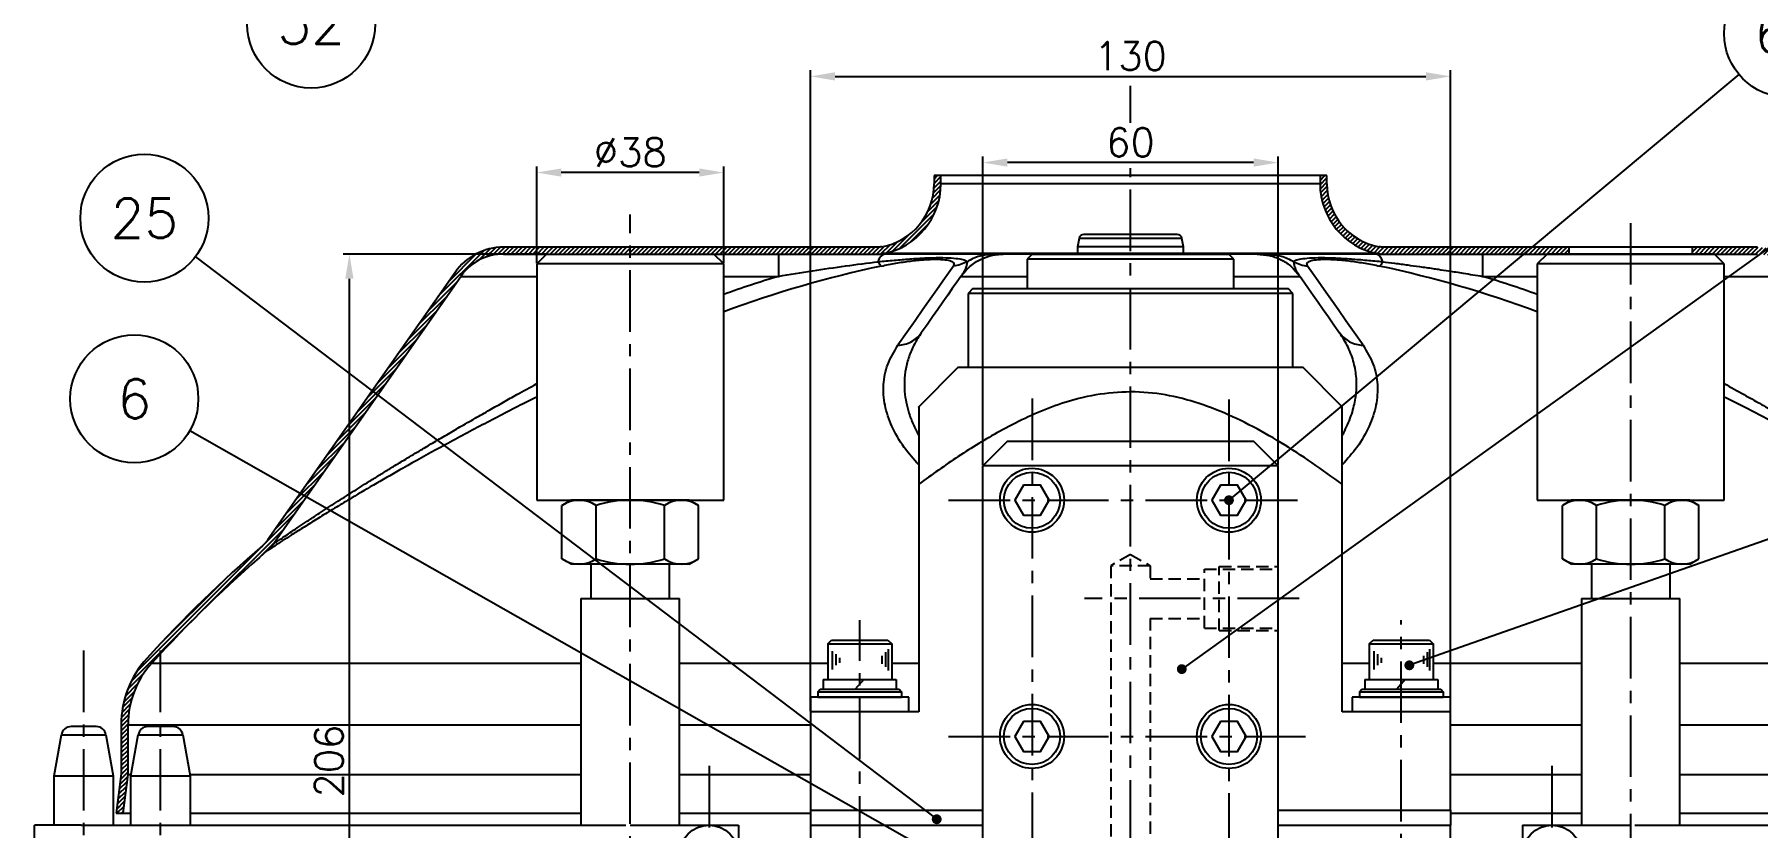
# Model space of a CAD drawing. Extents: x 0 to 2303, y 0 to 1485.
# Drawn here: x 1126.1 to 1476, y 742.8 to 903.9 of the extents above; entities that cross this region are included whole.
import ezdxf
from ezdxf.enums import TextEntityAlignment as Align

# ---------------------------------------------------------------- set-up
doc = ezdxf.new("R2010")
doc.units = 0
doc.header["$LTSCALE"] = 10
doc.header["$MEASUREMENT"] = 0
doc.linetypes.add('CENTER', pattern=[2, 1.25, -0.25, 0.25, -0.25])
doc.linetypes.add('HIDDEN', pattern=[0.375, 0.25, -0.125])
doc.layers.get('0').update_dxf_attribs({"linetype": 'CONTINUOUS'})
doc.layers.get('DEFPOINTS').update_dxf_attribs({"linetype": 'CONTINUOUS'})
for name, color, linetype in [('0-POS', 3, 'CONTINUOUS'), ('1', 1, 'CENTER'), ('CL', 1, 'CENTER'), ('CO', 3, 'CONTINUOUS'), ('CUPLA A SOLDAR', 5, 'CONTINUOUS'), ('FI', 1, 'CONTINUOUS'), ('OC', 1, 'HIDDEN'), ('POS', 3, 'CONTINUOUS')]:
    doc.layers.add(name, color=color, linetype=linetype)
doc.styles.add('ROMANS', font='ROMANS.SHX')
doc.dimstyles.new('2CON5', dxfattribs={"dimscale": 2.5, "dimtxt": 2.3, "dimasz": 2, "dimexe": 0.5, "dimexo": 0.0625, "dimgap": 0.5, "dimtad": 1, "dimdec": 4, "dimdsep": 46, "dimtxsty": 'ROMANS', "dimcen": -2, "dimclrt": 7, "dimadec": 0, "dimazin": 0, "dimtfac": 0.869565, "dimtdec": 4, "dimtmove": 0, "dimatfit": 3, "dimfxl": 1, "dimtolj": 1, "dimarcsym": 0})
pattern_1 = [(45, (-13786.75265, -3890.2179), (-0.441941738, 0.441941738), [])]

# ---------------------------------------------------------------- blocks, each defined once
blk = doc.blocks.new('16934L')
for p, q in [((-12, 13), (-13.86, 11.93)), ((-13.86, 11.93), (-13.86, 1.07)), ((-12, 13), (-6.93, 13)), ((-6.93, 13), (6.93, 13)), ((-6.93, 11.93), (-6.93, 1.07)), ((6.93, 13), (12, 13)), ((6.93, 11.93), (6.93, 1.07)), ((12, 13), (13.86, 11.93)), ((13.86, 11.93), (13.86, 1.07)), ((-12, 0), (-13.86, 1.07)), ((-12, 0), (-6.93, 0)), ((-6.93, 0), (6.93, 0)), ((6.93, 0), (12, 0)), ((12, 0), (13.86, 1.07))]:
    blk.add_line(p, q)
for centre, radius, start, end in [((-10.39, 6.87), 6.13, 55.6158, 124.3842), ((0, -9.93), 22.93, 72.412, 107.588), ((10.39, 6.87), 6.13, 55.6158, 124.3842), ((-10.39, 6.13), 6.13, 235.6158, 304.3842), ((0, 22.93), 22.93, 252.412, 287.588), ((10.39, 6.13), 6.13, 235.6158, 304.3842)]:
    blk.add_arc(centre, radius, start, end)
blk = doc.blocks.new('08912s')
blk.add_lwpolyline([(-1.75, 3.03), (-3.5, 0), (-1.75, -3.03), (1.75, -3.03), (3.5, 0), (1.75, 3.03)], close=True)
blk.add_circle((0, 0), 6.5)
at = {"color": 1}
blk.add_circle((0, 0), 5.7, dxfattribs=at)
blk = doc.blocks.new('08125')
for p, q in [((-8.5, 1.1), (-8, 1.6)), ((-8.5, 1.1), (-8.5, 0)), ((-8.5, 0), (8.5, 0)), ((-8, 1.6), (8, 1.6)), ((8, 1.6), (8.5, 1.1)), ((8.5, 1.1), (8.5, 0))]:
    blk.add_line(p, q)
at = {"color": 1}
blk.add_line((-8.5, 1.1), (8.5, 1.1), dxfattribs=at)
blk = doc.blocks.new('08912L')
for p, q in [((-6.5, 7.2), (-5.7, 8)), ((-6.5, 7.2), (-6.5, 0)), ((-5.7, 8), (5.7, 8)), ((5.7, 8), (6.5, 7.2)), ((6.5, 7.2), (6.5, 0)), ((-6.5, 0), (6.5, 0))]:
    blk.add_line(p, q)
at = {"color": 1}
for p, q in [((-6.5, 7.2), (6.5, 7.2)), ((-5.56, 5.75), (-5.56, 2.02)), ((-4.81, 5.13), (-4.81, 2.89)), ((-4.07, 4.39), (-4.07, 3.39)), ((4.52, 4.76), (4.52, 3.14)), ((5.26, 5.51), (5.26, 2.52)), ((5.76, 6.13), (5.76, 1.78))]:
    blk.add_line(p, q, dxfattribs=at)
blk = doc.blocks.new('08127')
for p, q in [((-7.4, 2), (7.4, 2)), ((-7.4, 2), (-7.4, 0)), ((-7.4, 0), (7.4, 0)), ((0.81, 2), (-0.9, 0)), ((7.4, 2), (7.4, 0))]:
    blk.add_line(p, q)
blk = doc.blocks.new('*D47')
at = {"layer": 'CO', "color": 0, "lineweight": -2}
for p, q in [((1318.67, 816.41), (1318.67, 879.1)), ((1378.67, 816.41), (1378.67, 879.1)), ((1373.67, 877.85), (1323.67, 877.85))]:
    blk.add_line(p, q, dxfattribs=at)
at = {"layer": 'CO', "color": 0}
for points in [[(1323.67, 878.69), (1323.67, 877.02), (1318.67, 877.85)], [(1373.67, 878.69), (1373.67, 877.02), (1378.67, 877.85)]]:
    blk.add_solid(points, dxfattribs=at)
at = {"layer": 'DEFPOINTS', "color": 0}
for p in [(1318.67, 877.85), (1318.67, 816.26), (1378.67, 816.26)]:
    blk.add_point(p, dxfattribs=at)
at = {"layer": 'CO', "color": 7, "insert": (1348.67, 881.98), "char_height": 5.75, "attachment_point": 5, "style": 'ROMANS'}
blk.add_mtext('\\A1;60', dxfattribs=at)
blk = doc.blocks.new('*D48')
at = {"layer": 'CO', "color": 0, "lineweight": -2}
for p, q in [((1283.67, 766.41), (1283.67, 896.61)), ((1413.67, 766.41), (1413.67, 896.61)), ((1288.67, 895.36), (1408.67, 895.36))]:
    blk.add_line(p, q, dxfattribs=at)
at = {"layer": 'CO', "color": 0}
for points in [[(1288.67, 896.19), (1288.67, 894.52), (1283.67, 895.36)], [(1408.67, 896.19), (1408.67, 894.52), (1413.67, 895.36)]]:
    blk.add_solid(points, dxfattribs=at)
at = {"layer": 'DEFPOINTS', "color": 0}
for p in [(1413.67, 895.36), (1283.67, 766.26), (1413.67, 766.26)]:
    blk.add_point(p, dxfattribs=at)
at = {"layer": 'CO', "color": 7, "insert": (1348.67, 899.48), "char_height": 5.75, "attachment_point": 5, "style": 'ROMANS'}
blk.add_mtext('\\A1;130', dxfattribs=at)
blk = doc.blocks.new('*D65')
at = {"layer": 'CO', "color": 0, "lineweight": -2}
for p, q in [((1229.91, 859.26), (1188.78, 859.26)), ((1190.03, 658.26), (1190.03, 854.26)), ((1228.2, 653.26), (1188.78, 653.26))]:
    blk.add_line(p, q, dxfattribs=at)
at = {"layer": 'CO', "color": 0}
for points in [[(1189.19, 854.26), (1190.86, 854.26), (1190.03, 859.26)], [(1189.19, 658.26), (1190.86, 658.26), (1190.03, 653.26)]]:
    blk.add_solid(points, dxfattribs=at)
at = {"layer": 'DEFPOINTS', "color": 0}
for p in [(1190.03, 859.26), (1230.07, 859.26), (1228.35, 653.26)]:
    blk.add_point(p, dxfattribs=at)
at = {"layer": 'CO', "color": 7, "insert": (1185.9, 756.26), "char_height": 5.75, "attachment_point": 5, "rotation": 90, "style": 'ROMANS'}
blk.add_mtext('\\A1;206', dxfattribs=at)
blk = doc.blocks.new('*D66')
at = {"layer": 'CO', "color": 0, "lineweight": -2}
for p, q in [((1228.07, 857.41), (1228.07, 877.07)), ((1261.07, 875.82), (1233.07, 875.82)), ((1266.07, 857.41), (1266.07, 877.07))]:
    blk.add_line(p, q, dxfattribs=at)
at = {"layer": 'CO', "color": 0}
for points in [[(1233.07, 876.66), (1233.07, 874.99), (1228.07, 875.82)], [(1261.07, 876.66), (1261.07, 874.99), (1266.07, 875.82)]]:
    blk.add_solid(points, dxfattribs=at)
at = {"layer": 'DEFPOINTS', "color": 0}
for p in [(1228.07, 875.82), (1228.07, 857.26), (1266.07, 857.26)]:
    blk.add_point(p, dxfattribs=at)
at = {"layer": 'CO', "color": 7, "insert": (1247.07, 879.95), "char_height": 5.75, "attachment_point": 5, "style": 'ROMANS'}
blk.add_mtext('\\A1;%%C38', dxfattribs=at)
blk = doc.blocks.new('POS')
at = {"layer": '0-POS'}
blk.add_circle((0, 0), 6.5, dxfattribs=at)
at = {"layer": '0-POS', "style": 'ROMANS', "flags": 4}
blk.add_attdef('P', text='', height=4, dxfattribs=at).set_placement((0, 0), align=Align.MIDDLE)

msp = doc.modelspace()

# ---------------------------------------------------------------- hatches: boundary and pattern name
at = {"layer": 'CUPLA A SOLDAR'}
h = msp.add_hatch(dxfattribs=at)
h.set_pattern_fill('ANSI31', color=256, scale=5, style=0)
h.set_pattern_definition(pattern_1)
edge = h.paths.add_edge_path(flags=0)
edge.add_spline(control_points=[(1173.3691, 801.10595), (1173.22778, 800.90413), (1173.07367, 800.71069), (1172.90861, 800.52777), (1172.82492, 800.43503), (1172.73829, 800.34484), (1172.64898, 800.25749), (1172.55933, 800.1698), (1172.46687, 800.08487), (1172.37188, 800.00298)], knot_values=[0, 0, 0, 0, 0.00073915, 0.00073915, 0.00073915, 0.001113401, 0.001113401, 0.001113401, 0.001489122, 0.001489122, 0.001489122, 0.001489122], weights=[1, 1, 1, 1, 1, 1, 1, 1, 1, 1], degree=3, periodic=0)
edge.add_arc((1348.66677, 595.5034), 270, 130.7639504, 137.7314156)
edge.add_arc((1163.66677, 763.65512), 20, 137.7314156, 180)
edge.add_line((1143.66677, 763.65512), (1143.66677, 753.65512))
edge.add_line((1143.66677, 753.65512), (1142.66677, 745.65512))
edge.add_line((1142.66677, 745.65512), (1144.07766, 745.65512))
edge.add_line((1144.07766, 745.65512), (1145.06677, 753.56796))
edge.add_line((1145.06677, 753.56796), (1145.06677, 763.65512))
edge.add_arc((1163.66677, 763.65512), 18.6, 137.7314156, 180, ccw=False)
edge.add_arc((1348.66677, 595.5034), 268.6, 130.7639612, 137.7314156, ccw=False)
edge.add_spline(control_points=[(1173.28592, 798.94263), (1173.51618, 799.14091), (1173.73449, 799.35393), (1173.9385, 799.57914), (1174.04194, 799.69332), (1174.14186, 799.8108), (1174.23797, 799.93123), (1174.33445, 800.05213), (1174.4272, 800.17612), (1174.51591, 800.30283)], knot_values=[0, 0, 0, 0, 0.000911603, 0.000911603, 0.000911603, 0.001373179, 0.001373179, 0.001373179, 0.001836571, 0.001836571, 0.001836571, 0.001836571], weights=[1, 1, 1, 1, 1, 1, 1, 1, 1, 1], degree=3, periodic=0)
edge.add_line((1174.51591, 800.30283), (1212.63056, 854.73792))
edge.add_arc((1221.31357, 848.65801), 10.6, 90, 145, ccw=False)
edge.add_line((1221.31357, 859.25801), (1297.87833, 859.25801))
edge.add_arc((1348.66677, 595.5034), 268.6, 100.7734312, 100.8994352, ccw=False)
edge.add_arc((1295.76677, 873.51525), 14.4, 280.7734312, 360)
edge.add_line((1310.16677, 873.51525), (1310.16677, 875.20801))
edge.add_line((1310.16677, 875.20801), (1308.76677, 875.20801))
edge.add_line((1308.76677, 875.20801), (1308.76677, 873.51525))
edge.add_arc((1295.76677, 873.51525), 13, 280.7734312, 360, ccw=False)
edge.add_arc((1348.66677, 595.5034), 270, 100.7734312, 100.8710554)
edge.add_line((1297.74494, 860.65801), (1221.31357, 860.65801))
edge.add_arc((1221.31357, 848.65801), 12, 90, 145)
edge.add_line((1211.48375, 855.54093), (1173.36834, 801.10649))
h = msp.add_hatch(dxfattribs=at)
h.set_pattern_fill('ANSI31', color=256, scale=5, style=0)
h.set_pattern_definition(pattern_1)
edge = h.paths.add_edge_path(flags=0)
edge.add_line((1388.56677, 873.51525), (1388.56677, 875.20801))
edge.add_line((1388.56677, 875.20801), (1387.16677, 875.20801))
edge.add_line((1387.16677, 875.20801), (1387.16677, 873.51525))
edge.add_arc((1401.56677, 873.51525), 14.4, 180, 259.2265688)
edge.add_arc((1348.66677, 595.5034), 268.6, 79.1005648, 79.2265688, ccw=False)
edge.add_line((1399.4552, 859.25801), (1437.76677, 859.25801))
edge.add_line((1437.76677, 859.25801), (1437.76677, 860.65801))
edge.add_line((1437.76677, 860.65801), (1399.58859, 860.65801))
edge.add_arc((1348.66677, 595.5034), 270, 79.1289446, 79.2265688)
edge.add_arc((1401.56677, 873.51525), 13, 180, 259.2265688, ccw=False)
h = msp.add_hatch(dxfattribs=at)
h.set_pattern_fill('ANSI31', color=256, scale=5, style=0)
h.set_pattern_definition(pattern_1)
edge = h.paths.add_edge_path(flags=0)
edge.add_line((1552.26677, 753.56796), (1553.25587, 745.65512))
edge.add_line((1553.25587, 745.65512), (1554.66677, 745.65512))
edge.add_line((1554.66677, 745.65512), (1553.66677, 753.65512))
edge.add_line((1553.66677, 753.65512), (1553.66677, 763.65512))
edge.add_arc((1533.66677, 763.65512), 20, 0, 42.2685844)
edge.add_arc((1348.66677, 595.5034), 270, 42.2685844, 49.2357269)
edge.add_spline(control_points=[(1524.96285, 800.00204), (1524.77617, 800.16282), (1524.5992, 800.33558), (1524.43379, 800.51818), (1524.34993, 800.61077), (1524.2689, 800.70601), (1524.19097, 800.80364), (1524.11272, 800.90165), (1524.03752, 801.00217), (1523.96558, 801.1049)], knot_values=[0, 0, 0, 0, 0.000739131, 0.000739131, 0.000739131, 0.001113373, 0.001113373, 0.001113373, 0.001489084, 0.001489084, 0.001489084, 0.001489084], weights=[1, 1, 1, 1, 1, 1, 1, 1, 1, 1], degree=3, periodic=0)
edge.add_line((1523.96558, 801.1049), (1485.84979, 855.54093))
edge.add_arc((1476.01996, 848.65801), 12, 35, 90)
edge.add_line((1476.01996, 860.65801), (1462.76677, 860.65801))
edge.add_line((1462.76677, 860.65801), (1462.76677, 859.25801))
edge.add_line((1462.76677, 859.25801), (1476.01996, 859.25801))
edge.add_arc((1476.01996, 848.65801), 10.6, 35, 90, ccw=False)
edge.add_line((1484.70297, 854.73792), (1522.81925, 800.30223))
edge.add_spline(control_points=[(1522.81925, 800.30223), (1522.99306, 800.05299), (1523.18306, 799.81437), (1523.38664, 799.58878), (1523.48986, 799.4744), (1523.59671, 799.36319), (1523.70686, 799.25546), (1523.81746, 799.14732), (1523.93149, 799.04259), (1524.04864, 798.94159)], knot_values=[0, 0, 0, 0, 0.000911591, 0.000911591, 0.000911591, 0.001373159, 0.001373159, 0.001373159, 0.001836541, 0.001836541, 0.001836541, 0.001836541], weights=[1, 1, 1, 1, 1, 1, 1, 1, 1, 1], degree=3, periodic=0)
edge.add_arc((1348.66677, 595.5034), 268.6, 42.2685844, 49.2357278, ccw=False)
edge.add_arc((1533.66677, 763.65512), 18.6, 0, 42.2685844, ccw=False)
edge.add_line((1552.26677, 763.65512), (1552.26677, 753.56796))

# ---------------------------------------------------------------- linework, layer by layer
for p, q in [((1338.21188, 862.43167), (1337.91677, 860.75801)), ((1344.81883, 862.43167), (1338.21188, 862.43167)), ((1345.18129, 863.25801), (1339.19668, 863.25801)), ((1359.12166, 862.43167), (1344.81883, 862.43167)), ((1358.13685, 863.25801), (1345.18129, 863.25801)), ((1359.41677, 860.75801), (1359.12166, 862.43167)), ((1230.06676, 859.25802), (1228.06677, 857.25801)), ((1230.06676, 859.25802), (1264.06677, 859.25802)), ((1266.06677, 857.25801), (1264.06677, 859.25802)), ((1328.66677, 859.25802), (1327.66677, 858.25802)), ((1327.66677, 858.25802), (1327.66677, 852.25802)), ((1348.66677, 858.25802), (1327.66677, 858.25802)), ((1328.66677, 859.25802), (1348.66677, 859.25802)), ((1337.91677, 860.75801), (1337.91677, 859.25802)), ((1344.71021, 860.75801), (1337.91677, 860.75801)), ((1359.41677, 860.75801), (1344.71021, 860.75801)), ((1348.66677, 859.25802), (1368.66677, 859.25802)), ((1369.66677, 858.25802), (1348.66677, 858.25802)), ((1359.41677, 859.25802), (1359.41677, 860.75801)), ((1369.66677, 858.25802), (1368.66677, 859.25802)), ((1369.66677, 852.25802), (1369.66677, 858.25802)), ((1433.26677, 859.25802), (1431.26676, 857.25801)), ((1433.26677, 859.25802), (1447.1246, 859.25802)), ((1447.1246, 859.25802), (1467.26677, 859.25802)), ((1469.26677, 857.25801), (1467.26677, 859.25802)), ((1228.06677, 857.25801), (1228.06677, 809.25802)), ((1266.06677, 857.25801), (1228.06677, 857.25801)), ((1266.06677, 809.25802), (1266.06677, 857.25801)), ((1431.26676, 857.25801), (1431.26676, 809.25802)), ((1446.75493, 857.25801), (1431.26676, 857.25801)), ((1469.26677, 857.25801), (1446.75493, 857.25801)), ((1469.26677, 809.25802), (1469.26677, 857.25801)), ((1316.66677, 852.25802), (1315.66677, 851.25802)), ((1315.66677, 851.25802), (1315.66677, 836.25802)), ((1348.66677, 851.25802), (1315.66677, 851.25802)), ((1316.66677, 852.25802), (1348.66677, 852.25802)), ((1348.66677, 852.25802), (1380.66677, 852.25802)), ((1381.66677, 851.25802), (1348.66677, 851.25802)), ((1381.66677, 851.25802), (1380.66677, 852.25802)), ((1381.66677, 836.25802), (1381.66677, 851.25802)), ((1313.66677, 836.25802), (1305.66677, 828.25801)), ((1313.66677, 836.25802), (1348.66677, 836.25802)), ((1348.66677, 836.25802), (1383.66677, 836.25802)), ((1391.66677, 828.25801), (1383.66677, 836.25802)), ((1323.66677, 821.25801), (1318.66677, 816.25802)), ((1323.66677, 821.25801), (1373.66677, 821.25801)), ((1378.66677, 816.25802), (1373.66677, 821.25801)), ((1318.66677, 653.25801), (1318.66677, 816.25802)), ((1378.66677, 816.25802), (1318.66677, 816.25802)), ((1378.66677, 653.25801), (1378.66677, 816.25802)), ((1305.66677, 812.52982), (1305.66677, 766.25801)), ((1391.66677, 766.25801), (1391.66677, 812.52982)), ((1228.06677, 809.25802), (1266.06677, 809.25802)), ((1431.26676, 809.25802), (1446.75493, 809.25802)), ((1446.75493, 809.25802), (1469.26677, 809.25802)), ((1239.06677, 796.25802), (1239.06677, 789.25801)), ((1255.06677, 789.25801), (1255.06677, 796.25802)), ((1442.26677, 796.25802), (1442.26677, 789.25801)), ((1458.26677, 789.25801), (1458.26677, 796.25802)), ((1237.06677, 789.25801), (1237.06677, 743.25801)), ((1237.06677, 789.25801), (1257.06677, 789.25801)), ((1257.06677, 743.25801), (1257.06677, 789.25801)), ((1440.26677, 789.25801), (1440.26677, 743.25801)), ((1440.26677, 789.25801), (1460.26677, 789.25801)), ((1460.26676, 743.25801), (1460.26676, 789.25801)), ((1283.66677, 769.25801), (1283.66677, 766.25801)), ((1297.32168, 769.25801), (1283.66677, 769.25801)), ((1303.66676, 769.25801), (1297.32168, 769.25801)), ((1303.66676, 766.25801), (1303.66676, 769.25801)), ((1393.66677, 769.25801), (1393.66677, 766.25801)), ((1407.32168, 769.25801), (1393.66677, 769.25801)), ((1413.66676, 769.25801), (1407.32168, 769.25801)), ((1413.66676, 766.25801), (1413.66676, 769.25801)), ((1138.6253, 763.25802), (1133.50823, 763.25802)), ((1154.2253, 763.25802), (1149.10823, 763.25802)), ((1283.66677, 766.25801), (1283.66677, 746.25801)), ((1305.66677, 766.25801), (1283.66677, 766.25801)), ((1413.66676, 766.25801), (1391.66677, 766.25801)), ((1413.66676, 746.25801), (1413.66676, 766.25801)), ((1130.06676, 753.25801), (1131.53862, 761.60531)), ((1131.53862, 761.60531), (1140.59491, 761.60531)), ((1140.59491, 761.60531), (1142.06677, 753.25801)), ((1145.66676, 753.25801), (1147.13862, 761.60531)), ((1147.13862, 761.60531), (1156.1949, 761.60531)), ((1156.1949, 761.60531), (1157.66677, 753.25801)), ((1130.06676, 743.25801), (1130.06676, 753.25801)), ((1130.06676, 753.25801), (1142.06677, 753.25801)), ((1142.06677, 753.25801), (1142.06677, 743.25801)), ((1145.66676, 743.25801), (1145.66676, 753.25801)), ((1145.66676, 753.25801), (1157.66677, 753.25801)), ((1157.66677, 753.25801), (1157.66677, 743.25801)), ((1283.66677, 746.25801), (1318.66677, 746.25801)), ((1283.66677, 746.25801), (1283.66677, 743.25801)), ((1378.66677, 746.25801), (1413.66676, 746.25801)), ((1413.66676, 746.25801), (1413.66676, 743.25801)), ((1126.06677, 731.25801), (1126.06677, 743.25801)), ((1135.52622, 743.25801), (1126.06677, 743.25801)), ((1135.52622, 743.25801), (1246.2019, 743.25801)), ((1247.06677, 743.25801), (1269.06677, 743.25801)), ((1269.06677, 743.25801), (1269.06677, 731.25801)), ((1283.66677, 743.25801), (1318.66677, 743.25801)), ((1283.66677, 743.25801), (1283.66677, 727.25801)), ((1378.66677, 743.25801), (1413.66676, 743.25801)), ((1413.66676, 727.25801), (1413.66676, 743.25801)), ((1428.26677, 743.25801), (1428.26677, 731.25801)), ((1428.26677, 743.25801), (1450.26677, 743.25801)), ((1451.13163, 743.25801), (1561.80731, 743.25801))]:
    msp.add_line(p, q)
for centre, radius in [((1328.66677, 809.25801), 6.5), ((1368.66677, 809.25801), 6.5), ((1328.66677, 761.25801), 6.5), ((1368.66677, 761.25801), 6.5), ((1263.06677, 737.25801), 6), ((1434.26677, 737.25801), 6)]:
    msp.add_circle(centre, radius)
for centre, radius, start, end in [((1339.19668, 862.25801), 1, 90, 170), ((1358.13685, 862.25801), 1, 10, 90), ((1133.50824, 761.25801), 2, 90, 170), ((1138.6253, 761.25801), 2, 10, 90), ((1149.10823, 761.25801), 2, 90, 170), ((1154.22529, 761.25801), 2, 10, 90)]:
    msp.add_arc(centre, radius, start, end)
for points, knots in [([(1305.66677, 828.17636), (1305.66677, 828.19693), (1305.66677, 828.26695), (1305.66677, 827.69192), (1305.66677, 826.5621), (1305.66677, 824.5579), (1305.66677, 821.49238), (1305.66677, 817.28529), (1305.66677, 814.11474), (1305.66677, 812.52982)], [0, 0, 0, 0, 0.049863332, 0.169734963, 0.290037973, 0.410117693, 0.606373408, 0.803231615, 1, 1, 1, 1]), ([(1391.66677, 812.52982), (1391.66677, 814.86867), (1391.66677, 818.39143), (1391.66677, 822.36687), (1391.66677, 825.11331), (1391.66677, 826.92811), (1391.66677, 827.86834), (1391.66677, 828.23853), (1391.66677, 828.22085), (1391.66677, 828.21459)], [0, 0, 0, 0, 0.293146205, 0.441533772, 0.589843756, 0.767862249, 0.858986764, 0.950094517, 1, 1, 1, 1])]:
    msp.add_open_spline(points, degree=3, knots=knots)
at = {"layer": 'CL'}
for p, q in [((1348.66677, 885.95192), (1348.66677, 893.43316)), ((1348.66677, 559.88174), (1348.66677, 876.73487)), ((1247.06677, 643.48982), (1247.06677, 867.31869)), ((1450.26677, 633.05233), (1450.26677, 867.31869)), ((1328.66677, 829.88866), (1328.66677, 738.10355)), ((1368.66677, 829.71281), (1368.66677, 739.32132)), ((1311.73382, 809.25801), (1382.60839, 809.25801)), ((1382.91528, 789.25801), (1339.34789, 789.25801)), ((1293.66677, 616.63867), (1293.66677, 784.86015)), ((1403.66677, 623.99881), (1403.66677, 784.86015)), ((1136.06677, 706.19646), (1136.06677, 779.396)), ((1151.66676, 706.19646), (1151.66676, 779.396)), ((1311.73382, 761.25801), (1384.7836, 761.25801)), ((1263.06677, 755.26619), (1263.06677, 723.07293)), ((1434.26677, 755.26619), (1434.26677, 723.07293))]:
    msp.add_line(p, q, dxfattribs=at)
at = {"layer": 'CUPLA A SOLDAR'}
for p, q in [((1308.76677, 875.20801), (1308.76677, 873.51525)), ((1310.16677, 875.20801), (1308.76677, 875.20801)), ((1310.16677, 873.51525), (1310.16677, 875.20801)), ((1387.16677, 875.20801), (1310.16677, 875.20801)), ((1387.16677, 875.20801), (1387.16677, 873.51525)), ((1388.56677, 875.20801), (1387.16677, 875.20801)), ((1388.56677, 873.51525), (1388.56677, 875.20801)), ((1387.16677, 873.51525), (1310.16677, 873.51525)), ((1297.74494, 860.65801), (1221.31358, 860.65801)), ((1221.31358, 859.25802), (1297.87833, 859.25802)), ((1399.4552, 859.25802), (1297.87833, 859.25802)), ((1398.87503, 859.36908), (1298.4585, 859.36908)), ((1321.27536, 859.2559), (1320.16198, 859.23318)), ((1322.91357, 859.25802), (1320.57546, 858.9761)), ((1374.41996, 859.25802), (1376.9192, 858.95667)), ((1377.17156, 859.23318), (1375.63672, 859.25644)), ((1399.4552, 859.25802), (1437.76677, 859.25802)), ((1437.76677, 860.65801), (1399.58859, 860.65801)), ((1467.26677, 859.25802), (1433.26677, 859.25802)), ((1437.76677, 859.25802), (1437.76677, 860.65801)), ((1462.76677, 860.65801), (1437.76677, 860.65801)), ((1462.76677, 860.65801), (1462.76677, 859.25802)), ((1476.01996, 860.65801), (1462.76677, 860.65801)), ((1462.76677, 859.25802), (1476.01996, 859.25802)), ((1211.48374, 855.54094), (1173.36834, 801.10649)), ((1174.51509, 800.30341), (1212.63056, 854.73793)), ((1212.63056, 854.73793), (1228.06677, 854.73793)), ((1266.06677, 854.73793), (1277.14935, 854.73793)), ((1315.28161, 855.91037), (1314.23056, 854.73793)), ((1314.3077, 854.85593), (1314.23056, 854.73793)), ((1314.23056, 854.73793), (1327.66677, 854.73793)), ((1369.66677, 854.73793), (1383.10297, 854.73793)), ((1381.70187, 856.30085), (1383.10297, 854.73793)), ((1383.10297, 854.73793), (1383.02372, 854.86651)), ((1420.18418, 854.73793), (1431.26676, 854.73793)), ((1469.26677, 854.73793), (1484.70297, 854.73793)), ((1149.90277, 776.16561), (1237.06677, 776.16561)), ((1257.06677, 776.16561), (1287.16676, 776.16561)), ((1300.16677, 776.16561), (1305.66677, 776.16561)), ((1391.66677, 776.16561), (1397.16677, 776.16561)), ((1410.16677, 776.16561), (1440.26677, 776.16561)), ((1460.26676, 776.16561), (1547.43076, 776.16561)), ((1143.66677, 763.65512), (1143.66677, 753.65512)), ((1145.06676, 753.56796), (1145.06676, 763.65512)), ((1145.06676, 763.65512), (1237.06677, 763.65512)), ((1257.06677, 763.65512), (1283.66677, 763.65512)), ((1413.66676, 763.65512), (1440.26677, 763.65512)), ((1460.26676, 763.65512), (1552.26677, 763.65512)), ((1143.66677, 753.65512), (1142.66677, 745.65512)), ((1144.07767, 745.65512), (1145.06676, 753.56796)), ((1145.06676, 753.56796), (1145.72142, 753.56796)), ((1157.61211, 753.56796), (1237.06677, 753.56796)), ((1257.06677, 753.56796), (1283.66677, 753.56796)), ((1413.66676, 753.56796), (1440.26677, 753.56796)), ((1460.26676, 753.56796), (1539.72142, 753.56796)), ((1142.66677, 745.65512), (1144.07767, 745.65512)), ((1144.07767, 745.65512), (1145.66677, 745.65512)), ((1157.66677, 745.65512), (1237.06677, 745.65512)), ((1257.06677, 745.65512), (1283.66677, 745.65512)), ((1413.66676, 745.65512), (1440.26677, 745.65512)), ((1460.26676, 745.65512), (1539.66677, 745.65512))]:
    msp.add_line(p, q, dxfattribs=at)
at = {"layer": 'CUPLA A SOLDAR', "flags": 128}
for points in [[(1312.69308, 856.8287), (1311.68559, 855.38985), (1310.56073, 853.78338), (1309.31971, 852.01102), (1307.96384, 850.07463), (1306.49457, 847.9763), (1304.91348, 845.71827), (1303.22225, 843.30294), (1301.42269, 840.73289)], [(1314.23056, 854.73793), (1313.37869, 853.52132), (1312.48202, 852.24075), (1311.5409, 850.89669), (1310.55573, 849.48972), (1309.52691, 848.02041), (1308.45486, 846.48936), (1307.34001, 844.8972), (1306.18283, 843.24457)], [(1383.10297, 854.73793), (1383.95484, 853.52132), (1384.85152, 852.24075), (1385.79263, 850.89669), (1386.7778, 849.48972), (1387.80662, 848.02041), (1388.87868, 846.48936), (1389.99352, 844.8972), (1391.15071, 843.24457)], [(1395.91085, 840.73289), (1394.11128, 843.30294), (1392.42005, 845.71827), (1390.83896, 847.9763), (1389.36969, 850.07463), (1388.01383, 852.01102), (1386.7728, 853.78338), (1385.64794, 855.38985), (1384.64045, 856.8287)]]:
    msp.add_lwpolyline(points, dxfattribs=at)
at = {"layer": 'CUPLA A SOLDAR'}
for centre, radius, start, end in [((1295.76677, 873.51525), 13, 280.7734312, 0), ((1295.76677, 873.51525), 14.4, 280.7734312, 0), ((1401.56677, 873.51525), 14.4, 180, 259.2265688), ((1401.56677, 873.51525), 13, 180, 259.2265688), ((1221.31357, 848.65801), 12, 90, 145), ((1221.31357, 848.65801), 10.6, 90, 145), ((1348.66677, 595.5034), 270, 100.7734312, 100.8710554), ((1348.66677, 595.5034), 268.6, 100.7734312, 100.8994352), ((1348.66677, 595.5034), 268.6, 79.1005648, 79.2265688), ((1348.66677, 595.5034), 270, 79.1289446, 79.2265688), ((1346.14616, 631.64593), 230.25955, 102.053818, 110.3515162), ((1345.09787, 631.27944), 233.5609, 106.9132949, 109.7778833), ((1351.18737, 631.64593), 230.25955, 69.6484838, 77.946182), ((1352.23566, 631.27944), 233.5609, 70.2221167, 73.0867051), ((1348.66677, 595.5034), 270, 130.7639504, 137.7314156), ((1348.66677, 595.5034), 268.6, 130.7639612, 137.7314156), ((1163.66677, 763.65512), 20, 137.7314156, 180), ((1163.66677, 763.65512), 18.6, 137.7314156, 180)]:
    msp.add_arc(centre, radius, start, end, dxfattribs=at)
for points, knots in [([(1277.14935, 859.25802), (1277.14935, 859.19934), (1277.14935, 859.08198), (1277.14935, 858.13951), (1277.14935, 856.72191), (1277.14935, 855.39926), (1277.14935, 854.73793)], [0, 0, 0, 0, 0.250000388, 0.500000937, 0.750000591, 1, 1, 1, 1]), ([(1277.14935, 854.73793), (1279.46286, 855.11916), (1284.00985, 855.86845), (1290.7859, 856.85838), (1295.24953, 857.42793), (1297.45529, 857.70938)], [0, 0, 0, 0, 0.343816533, 0.675738481, 1, 1, 1, 1]), ([(1297.45529, 857.70938), (1297.63262, 858.15736), (1297.9873, 859.05332), (1298.38562, 859.18979), (1298.58478, 859.25802)], [0, 0, 0, 0, 0.500000765, 1, 1, 1, 1]), ([(1297.45529, 857.70938), (1298.52584, 857.81487), (1300.71919, 858.031), (1303.96127, 858.29907), (1307.10777, 858.49564), (1309.96478, 858.56698), (1312.33974, 858.49617), (1314.0638, 858.30066), (1315.17221, 858.0312), (1315.37362, 857.81471), (1315.47161, 857.70938)], [0, 0, 0, 0, 0.11575471, 0.237159622, 0.365676724, 0.499945965, 0.633759107, 0.762117493, 0.884269191, 1, 1, 1, 1]), ([(1298.06097, 856.8287), (1297.97141, 856.90496), (1297.79229, 857.05748), (1297.56762, 857.49208), (1297.45529, 857.70938)], [0, 0, 0, 0, 0.5000003897, 1, 1, 1, 1]), ([(1298.06097, 856.8287), (1299.05206, 857.02846), (1301.03313, 857.42777), (1304.00863, 857.86534), (1306.77181, 858.14293), (1309.17576, 858.23821), (1311.07181, 858.14453), (1312.31904, 857.86293), (1312.94511, 857.42785), (1312.77702, 857.02824), (1312.69308, 856.8287)], [0, 0, 0, 0, 0.125137139, 0.250133129, 0.375057895, 0.500218156, 0.625130519, 0.750133871, 0.875231478, 1, 1, 1, 1]), ([(1315.47161, 857.70938), (1315.03335, 857.49208), (1314.15685, 857.05748), (1313.18101, 856.90496), (1312.69308, 856.8287)], [0, 0, 0, 0, 0.4999996103, 1, 1, 1, 1]), ([(1315.47161, 857.70938), (1315.46963, 857.60837), (1315.46549, 857.39652), (1315.40349, 857.06878), (1315.30045, 856.71251), (1315.18596, 856.41468), (1315.05428, 856.12118), (1314.8982, 855.80772), (1314.6583, 855.37715), (1314.42731, 855.03376), (1314.3077, 854.85593)], [0, 0, 0, 0, 0.123515699, 0.259056684, 0.379182856, 0.519018699, 0.576835726, 0.682240486, 0.835447684, 1, 1, 1, 1]), ([(1314.51061, 855.15558), (1315.16358, 855.87088), (1316.41323, 857.23982), (1318.72018, 858.50738), (1320.93955, 859.16877), (1322.19085, 859.22903), (1322.79275, 859.25802)], [0, 0, 0, 0, 0.284095292, 0.543701306, 0.780508928, 1, 1, 1, 1]), ([(1320.17235, 859.15967), (1319.45941, 859.10168), (1317.79682, 858.96645), (1316.31691, 858.16637), (1315.47161, 857.70938)], [0, 0, 0, 0, 0.428813947, 1, 1, 1, 1]), ([(1374.44968, 859.25802), (1375.25459, 859.20506), (1376.86404, 859.09918), (1379.14634, 858.2497), (1381.21407, 856.96451), (1382.28596, 855.75936), (1382.82192, 855.15677)], [0, 0, 0, 0, 0.250069539, 0.500020909, 0.750002766, 1, 1, 1, 1]), ([(1377.16143, 859.15903), (1377.87401, 859.10022), (1379.53593, 858.96307), (1381.01629, 858.16517), (1381.86193, 857.70938)], [0, 0, 0, 0, 0.428766775, 1, 1, 1, 1]), ([(1381.86193, 857.70938), (1381.96174, 857.81483), (1382.1662, 858.03082), (1383.26208, 858.29947), (1384.98741, 858.49516), (1387.35967, 858.56758), (1390.21594, 858.49602), (1393.36059, 858.30033), (1396.60727, 858.03162), (1398.80571, 857.81504), (1399.87825, 857.70938)], [0, 0, 0, 0, 0.1157599091, 0.2371282689, 0.3657138886, 0.4998478388, 0.6337945853, 0.762279172, 0.8840253628, 1, 1, 1, 1]), ([(1381.86193, 857.70938), (1382.30018, 857.49208), (1383.17669, 857.05748), (1384.15253, 856.90496), (1384.64045, 856.8287)], [0, 0, 0, 0, 0.4999996103, 1, 1, 1, 1]), ([(1383.02372, 854.86651), (1382.80502, 855.20375), (1382.3479, 855.90866), (1381.94265, 856.85807), (1381.88862, 857.42783), (1381.86193, 857.70938)], [0, 0, 0, 0, 0.316924626, 0.662449499, 1, 1, 1, 1]), ([(1384.64045, 856.8287), (1384.55643, 857.02858), (1384.38824, 857.42872), (1385.01595, 857.86394), (1386.26716, 858.1447), (1388.16374, 858.23795), (1390.56798, 858.14268), (1393.33412, 857.86397), (1396.30724, 857.42637), (1398.28491, 857.02776), (1399.27256, 856.8287)], [0, 0, 0, 0, 0.124991496, 0.250222358, 0.375203223, 0.500077249, 0.625225295, 0.750286192, 0.875291644, 1, 1, 1, 1]), ([(1398.74875, 859.25802), (1398.94791, 859.18979), (1399.34624, 859.05332), (1399.70091, 858.15736), (1399.87825, 857.70938)], [0, 0, 0, 0, 0.499999235, 1, 1, 1, 1]), ([(1399.87825, 857.70938), (1399.76591, 857.49208), (1399.54125, 857.05748), (1399.36212, 856.90496), (1399.27256, 856.8287)], [0, 0, 0, 0, 0.4999996103, 1, 1, 1, 1]), ([(1399.87825, 857.70938), (1400.68898, 857.60837), (1402.38939, 857.39652), (1404.87542, 857.06878), (1407.46509, 856.71251), (1409.54279, 856.41469), (1411.52137, 856.12117), (1413.58492, 855.80782), (1416.57958, 855.33914), (1418.87864, 854.95568), (1420.18418, 854.73793)], [0, 0, 0, 0, 0.119135087, 0.249868972, 0.365734752, 0.500611353, 0.556377827, 0.658044121, 0.8058177, 1, 1, 1, 1]), ([(1420.18418, 859.25802), (1420.18418, 859.19934), (1420.18418, 859.08198), (1420.18418, 858.13951), (1420.18418, 856.72191), (1420.18418, 855.39926), (1420.18418, 854.73793)], [0, 0, 0, 0, 0.250000388, 0.500000937, 0.750000591, 1, 1, 1, 1]), ([(1305.66677, 816.43755), (1304.62733, 817.61211), (1302.34052, 820.1962), (1300.07165, 824.2647), (1298.62707, 828.54623), (1298.34887, 832.75852), (1299.12031, 836.86574), (1300.65608, 839.44527), (1301.42269, 840.73289)], [0, 0, 0, 0, 0.1433552601, 0.3153892612, 0.486591044, 0.6577983278, 0.8291839635, 1, 1, 1, 1]), ([(1301.42269, 840.73289), (1301.90548, 840.78655), (1302.87107, 840.89385), (1304.17867, 841.42712), (1305.33126, 842.19196), (1305.89897, 842.8937), (1306.18283, 843.24457)], [0, 0, 0, 0, 0.249999537, 0.499999891, 0.749998919, 1, 1, 1, 1]), ([(1306.18283, 843.24457), (1305.68814, 842.47876), (1304.6749, 840.91021), (1303.64708, 838.46688), (1302.97499, 835.95324), (1302.69141, 833.36787), (1302.78927, 830.93068), (1303.18408, 828.60608), (1303.81992, 826.40562), (1304.63906, 824.33864), (1305.36494, 823.01111), (1305.66677, 822.45912)], [0, 0, 0, 0, 0.1173242753, 0.2403055677, 0.3622223063, 0.4834697035, 0.6113190526, 0.7083726032, 0.811759623, 0.9217288453, 1, 1, 1, 1]), ([(1391.15071, 843.24457), (1391.43456, 842.8937), (1392.00227, 842.19196), (1393.15486, 841.42712), (1394.46246, 840.89385), (1395.42805, 840.78655), (1395.91085, 840.73289)], [0, 0, 0, 0, 0.250001081, 0.500000109, 0.750000463, 1, 1, 1, 1]), ([(1391.66677, 822.42975), (1391.69533, 822.4771), (1392.03608, 823.04195), (1392.59395, 824.20308), (1393.3129, 825.87891), (1393.86404, 827.56946), (1394.24934, 829.1722), (1394.58615, 831.33657), (1394.64684, 834.00048), (1394.10193, 837.21633), (1393.01762, 840.29142), (1391.76049, 842.28), (1391.15071, 843.24457)], [0, 0, 0, 0, 0.006731896, 0.080314113, 0.163842415, 0.243154469, 0.318376855, 0.389630503, 0.548755691, 0.69646628, 0.852767948, 1, 1, 1, 1]), ([(1395.91085, 840.73289), (1396.67722, 839.44578), (1398.21152, 836.86894), (1398.98584, 832.76238), (1398.70615, 828.55211), (1397.26646, 824.27589), (1395.00125, 820.2053), (1392.71363, 817.6189), (1391.66677, 816.43531)], [0, 0, 0, 0, 0.17073489, 0.341814303, 0.513278254, 0.684311006, 0.855535044, 1, 1, 1, 1]), ([(1174.51509, 800.30341), (1174.51512, 800.30343), (1174.51675, 800.30514), (1174.61973, 800.37706), (1175.05656, 800.67496), (1175.77513, 801.16531), (1176.7504, 801.83086), (1177.97599, 802.66285), (1179.39546, 803.61664), (1181.02944, 804.70559), (1182.68239, 805.79699), (1184.3566, 806.89374), (1185.97109, 807.94283), (1187.6802, 809.04409), (1189.47815, 810.19245), (1191.29195, 811.34045), (1193.1936, 812.53514), (1195.08016, 813.71), (1197.03402, 814.9164), (1199.1337, 816.20199), (1201.6423, 817.72331), (1204.28318, 819.30735), (1207.07241, 820.96451), (1209.70578, 822.51294), (1212.60586, 824.20236), (1215.51406, 825.87905), (1218.47446, 827.56949), (1221.30563, 829.1719), (1224.48248, 830.95799), (1226.72708, 832.19938), (1228.06677, 832.9403)], [0, 0, 0, 0, 0.000619213, 0.039321547, 0.078410806, 0.116953184, 0.156663716, 0.195045486, 0.2351831, 0.273494875, 0.313922677, 0.344178588, 0.376255451, 0.407822045, 0.438975047, 0.472004028, 0.500934935, 0.533589766, 0.563296614, 0.593148747, 0.630573106, 0.676648373, 0.709634742, 0.751258267, 0.788732625, 0.831274464, 0.871669305, 0.909981217, 0.946272257, 1, 1, 1, 1]), ([(1469.26677, 832.94374), (1470.60739, 832.20072), (1472.99603, 830.87685), (1476.46888, 828.92338), (1479.74958, 827.06379), (1483.0789, 825.1572), (1486.40141, 823.23189), (1489.46386, 821.43643), (1492.65652, 819.5425), (1495.56954, 817.79586), (1498.22716, 816.18424), (1500.32258, 814.90188), (1502.28668, 813.69016), (1504.18365, 812.50925), (1506.51849, 811.04219), (1509.13372, 809.37976), (1511.98344, 807.54183), (1514.59589, 805.83603), (1516.94796, 804.27981), (1518.98662, 802.91222), (1520.51545, 801.87658), (1521.58074, 801.15134), (1522.55148, 800.48585), (1522.71207, 800.37573), (1522.81926, 800.30223)], [0, 0, 0, 0, 0.053809883, 0.095874779, 0.140340014, 0.187286497, 0.232733432, 0.278766149, 0.316941422, 0.370323139, 0.407055119, 0.437080029, 0.467137312, 0.499803276, 0.528945672, 0.583411845, 0.635638612, 0.687167401, 0.740842226, 0.79326748, 0.844829179, 0.884472076, 0.922893791, 1, 1, 1, 1]), ([(1228.06677, 830.20369), (1226.95782, 829.6496), (1223.04907, 827.69659), (1216.46771, 824.26683), (1208.4777, 819.98924), (1201.49889, 816.11146), (1195.51734, 812.68593), (1191.01674, 810.03734), (1187.34746, 807.83208), (1184.41911, 806.0416), (1181.72903, 804.37002), (1179.32109, 802.85129), (1177.2397, 801.52046), (1175.53357, 800.41567), (1174.25555, 799.57978), (1173.47222, 799.0661), (1173.28811, 798.94452), (1173.28595, 798.94265), (1173.28593, 798.94263)], [0, 0, 0, 0, 0.042199326, 0.148741399, 0.255270392, 0.361380585, 0.44123859, 0.521071265, 0.574520528, 0.6278154, 0.680563347, 0.734124709, 0.787298278, 0.840077976, 0.89331358, 0.946487399, 0.999366649, 1, 1, 1, 1]), ([(1524.04873, 798.94168), (1523.99834, 798.97487), (1523.8977, 799.04117), (1523.09057, 799.57218), (1521.84204, 800.388), (1520.14487, 801.48696), (1518.06315, 802.81944), (1515.67357, 804.32704), (1513.0142, 805.97939), (1510.09223, 807.76742), (1506.39746, 809.99056), (1501.86918, 812.65512), (1495.90276, 816.0722), (1488.92, 819.95479), (1480.91322, 824.24211), (1474.29713, 827.69014), (1470.37697, 829.64893), (1469.26677, 830.20367)], [0, 0, 0, 0, 0.05274303, 0.105347599, 0.158485762, 0.211303484, 0.264655101, 0.318426354, 0.369986737, 0.423078595, 0.478069209, 0.558045494, 0.637791533, 0.74337772, 0.850824527, 0.957752902, 1, 1, 1, 1]), ([(1173.3691, 801.10595), (1173.22063, 800.90897), (1172.99687, 800.61211), (1172.65177, 800.25378), (1172.4653, 800.08668), (1172.37189, 800.00297)], [0, 0, 0, 0, 0.4960145109, 0.7475088902, 1, 1, 1, 1]), ([(1173.28603, 798.9425), (1173.50937, 799.14907), (1173.84596, 799.46038), (1174.24288, 799.92827), (1174.42478, 800.17781), (1174.51591, 800.30282)], [0, 0, 0, 0, 0.496008055, 0.747515439, 1, 1, 1, 1])]:
    msp.add_open_spline(points, degree=3, knots=knots, dxfattribs=at)
at = {"layer": 'FI'}
msp.add_open_spline([(1391.66677, 812.52982), (1389.64293, 813.99081), (1385.59147, 816.91552), (1379.30758, 821.00071), (1372.78883, 824.68666), (1366.10971, 827.76421), (1359.25853, 830.04883), (1352.25859, 831.3135), (1345.13578, 831.28994), (1338.53885, 830.14892), (1332.57813, 828.24287), (1327.21693, 825.95252), (1320.86895, 822.65566), (1313.63184, 818.23284), (1308.32229, 814.43118), (1305.66677, 812.52982)], degree=3, knots=[0, 0, 0, 0, 0.0785469083, 0.1572407521, 0.2357460253, 0.3140351099, 0.3883148081, 0.4624786341, 0.536845117, 0.6112715237, 0.6722513441, 0.7334157003, 0.7945264412, 0.8972344968, 1, 1, 1, 1], dxfattribs=at)
at = {"layer": 'OC'}
for p, q in [((1348.66677, 798.25801), (1344.66677, 795.94861)), ((1348.66677, 798.25801), (1352.66677, 795.94861)), ((1344.66677, 795.94861), (1344.66677, 653.25801)), ((1352.66677, 795.94861), (1344.66677, 795.94861)), ((1352.66677, 795.94861), (1352.66677, 793.25801)), ((1363.66677, 783.25801), (1363.66677, 795.25801)), ((1363.66677, 795.25801), (1378.66677, 795.25801)), ((1366.66677, 782.75801), (1366.66677, 795.75801)), ((1366.66677, 795.75801), (1378.66677, 795.75801)), ((1352.66677, 793.25801), (1363.66677, 793.25801)), ((1352.66677, 785.25801), (1352.66677, 702.25801)), ((1352.66677, 785.25801), (1363.66677, 785.25801)), ((1363.66677, 783.25801), (1378.66677, 783.25801)), ((1366.66677, 782.75801), (1378.66677, 782.75801))]:
    msp.add_line(p, q, dxfattribs=at)
at = {"layer": 'POS'}
for p, q in [((1472.24798, 895.74407), (1368.66677, 809.25801)), ((1498.80111, 875.24654), (1359.0842, 774.94451)), ((1158.7437, 858.69492), (1309.31238, 744.44096)), ((1589.24563, 840.37863), (1405.30165, 775.71494)), ((1157.64724, 823.4243), (1311.19851, 736.11572))]:
    msp.add_line(p, q, dxfattribs=at)
at = {"layer": 'POS', "const_width": 1}
for points in [[(1368.16677, 809.25801, 1), (1369.16677, 809.25801, 1)], [(1358.5842, 774.94451, 1), (1359.5842, 774.94451, 1)], [(1404.80165, 775.71494, 1), (1405.80165, 775.71494, 1)], [(1308.81238, 744.44096, 1), (1309.81238, 744.44096, 1)]]:
    msp.add_lwpolyline(points, format="xyb", close=True, dxfattribs=at)

# ---------------------------------------------------------------- block references
for name, p in [('08912s', (1328.66677, 809.25801)), ('08912s', (1368.66677, 809.25801)), ('08912L', (1293.66677, 772.85801)), ('08912L', (1403.66677, 772.85801)), ('08125', (1293.66677, 769.25801)), ('08127', (1293.66677, 770.85801)), ('08125', (1403.66677, 769.25801)), ('08127', (1403.66677, 770.85801)), ('08912s', (1328.66677, 761.25801)), ('08912s', (1368.66677, 761.25801))]:
    msp.add_blockref(name, p)
at = {"rotation": 180}
for p in [(1247.06677, 809.25802), (1450.26677, 809.25802)]:
    msp.add_blockref('16934L', p, dxfattribs=at)
at = {"layer": '1', "xscale": 2, "yscale": 2, "zscale": 2}
msp.add_blockref('POS', (1182.26345, 905.99702), dxfattribs=at).add_auto_attribs({'P': '52'})
at = {"layer": 'POS', "xscale": 2, "yscale": 2, "zscale": 2}
for p, values in [((1482.22687, 904.07604), {'P': '61'}), ((1148.38768, 866.55323), {'P': '25'}), ((1146.34632, 829.84996), {'P': '6'})]:
    msp.add_blockref('POS', p, dxfattribs=at).add_auto_attribs(values)

# ---------------------------------------------------------------- dimensions: what is measured, and where the dimension line sits
at = {"layer": 'CO'}
for base, p1, p2, picture, middle in [((1413.66676, 895.35818), (1283.66677, 766.25801), (1413.66676, 766.25801), '*D48', (1348.66677, 899.48318)), ((1318.66677, 877.85309), (1378.66677, 816.25802), (1318.66677, 816.25802), '*D47', (1348.66677, 881.97809))]:
    dim = msp.add_linear_dim(base=base, p1=p1, p2=p2, dimstyle='2CON5', dxfattribs=at)
    dim.commit()
    dim.dimension.update_dxf_attribs({"geometry": picture, "text_midpoint": middle})
dim = msp.add_linear_dim(base=(1228.06677, 875.82468), p1=(1266.06677, 857.25801), p2=(1228.06677, 857.25801), text='%%C<>', dimstyle='2CON5', dxfattribs=at)
dim.commit()
dim.dimension.update_dxf_attribs({"geometry": '*D66', "text_midpoint": (1247.06677, 879.94968)})
dim = msp.add_linear_dim(base=(1190.02583, 859.25802), p1=(1228.35427, 653.25801), p2=(1230.06676, 859.25802), angle=90, dimstyle='2CON5', dxfattribs=at)
dim.commit()
dim.dimension.update_dxf_attribs({"geometry": '*D65', "text_midpoint": (1185.90083, 756.25802)})

doc.saveas('drawing.dxf')
